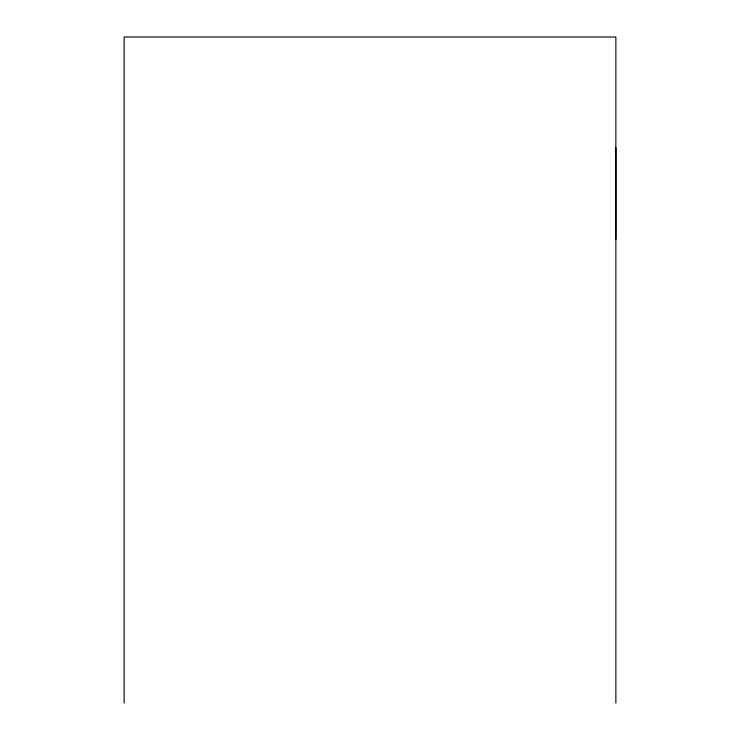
<?xml version="1.0" encoding="UTF-8"?>
<svg xmlns="http://www.w3.org/2000/svg" width="740" height="740" viewBox="0 0 740 740"><rect width="100%" height="100%" fill="white"/><g stroke="black" fill="none" stroke-linecap="round" stroke-linejoin="round"><path stroke-width="1.11" d="M615.865 239.307L615.865 147.676M615.865 703L615.865 37L124.135 37L124.135 703"/></g></svg>
